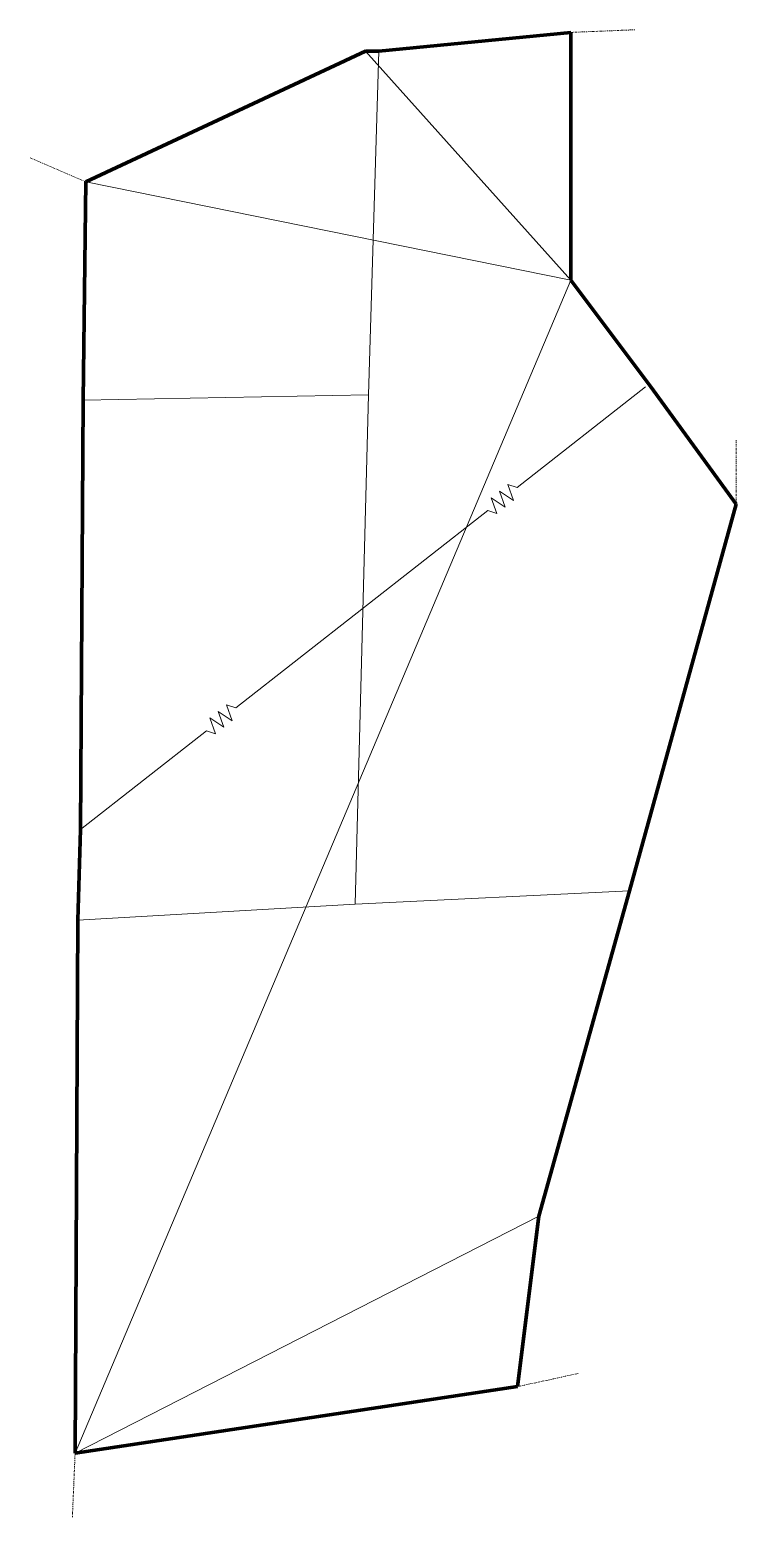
# Model space of a CAD drawing. Header units: metres. Extents: x 71 to 172, y 50 to 262.
import ezdxf

# ---------------------------------------------------------------- set-up
doc = ezdxf.new("R2010")
doc.units = ezdxf.units.M
doc.linetypes.add('DASHDOT', pattern=[0.5, 0.25, -0.125, 0, -0.125])
for name, color, linetype, lineweight in [('boundry line', 1, 'Continuous', 70), ('S.F.SEPERATION LINE', 7, 'DASHDOT', 0), ('SUB DIVISION', 3, 'Continuous', 0), ('WELL and BUILDING', 5, 'Continuous', 0)]:
    doc.layers.add(name, color=color, linetype=linetype, lineweight=lineweight)

msp = doc.modelspace()

# ---------------------------------------------------------------- linework, layer by layer
at = {"layer": 'boundry line', "color": 1, "linetype": 'Continuous', "lineweight": 70}
for points in [[(120.92, 259.39), (148.39, 262.06)], [(148.39, 262.06), (148.39, 226.59)], [(78.96, 240.7), (119.01, 259.39)], [(119.01, 259.39), (120.92, 259.39)], [(78.58, 209.42), (78.96, 240.7)], [(148.39, 226.59), (159.83, 211.33)], [(159.83, 211.33), (172.04, 194.54)], [(78.2, 148.01), (78.58, 209.42)], [(172.04, 194.54), (156.78, 139.23)], [(77.82, 135.04), (78.2, 148.01)], [(156.78, 139.23), (143.81, 92.69)], [(77.44, 58.74), (77.82, 135.04)], [(143.81, 92.69), (140.76, 68.28)], [(140.76, 68.28), (77.44, 58.74)]]:
    msp.add_lwpolyline(points, dxfattribs=at)
at = {"layer": 'S.F.SEPERATION LINE', "linetype": 'DASHDOT', "lineweight": 0}
for points in [[(148.39, 262.06), (157.54, 262.44)], [(78.96, 240.7), (70.95, 244.13)], [(172.04, 194.54), (172.04, 203.7)], [(140.76, 68.28), (149.53, 70.19)], [(77.44, 58.74), (77.05, 49.59)]]:
    msp.add_lwpolyline(points, dxfattribs=at)
at = {"layer": 'SUB DIVISION', "linetype": 'Continuous', "lineweight": 0}
for points in [[(78.96, 240.7), (119.01, 259.39), (148.39, 262.06), (148.39, 226.59), (172.04, 194.54), (143.81, 92.69), (140.76, 68.28), (77.44, 58.74)], [(78.58, 209.42), (119.4, 210.18), (120.92, 259.39)], [(78.96, 240.7), (148.39, 226.59), (119.01, 259.39)], [(148.39, 226.59), (77.44, 58.74), (143.81, 92.69)], [(119.4, 210.18), (117.49, 137.32), (77.82, 135.04)], [(117.49, 137.32), (156.78, 139.23)]]:
    msp.add_lwpolyline(points, dxfattribs=at)
at = {"layer": 'WELL and BUILDING', "linetype": 'Continuous', "lineweight": 0}
msp.add_lwpolyline([(78.2, 148.01), (96.22, 162.12), (97.53, 161.68), (96.71, 163.96), (98.72, 162.63), (97.92, 164.9), (99.93, 163.56), (99.12, 165.84), (100.42, 165.41), (136.47, 193.63), (137.77, 193.2), (136.96, 195.47), (138.97, 194.14), (138.16, 196.41), (140.17, 195.08), (139.36, 197.35), (140.67, 196.92), (159.07, 211.33)], dxfattribs=at)

doc.saveas('drawing.dxf')
